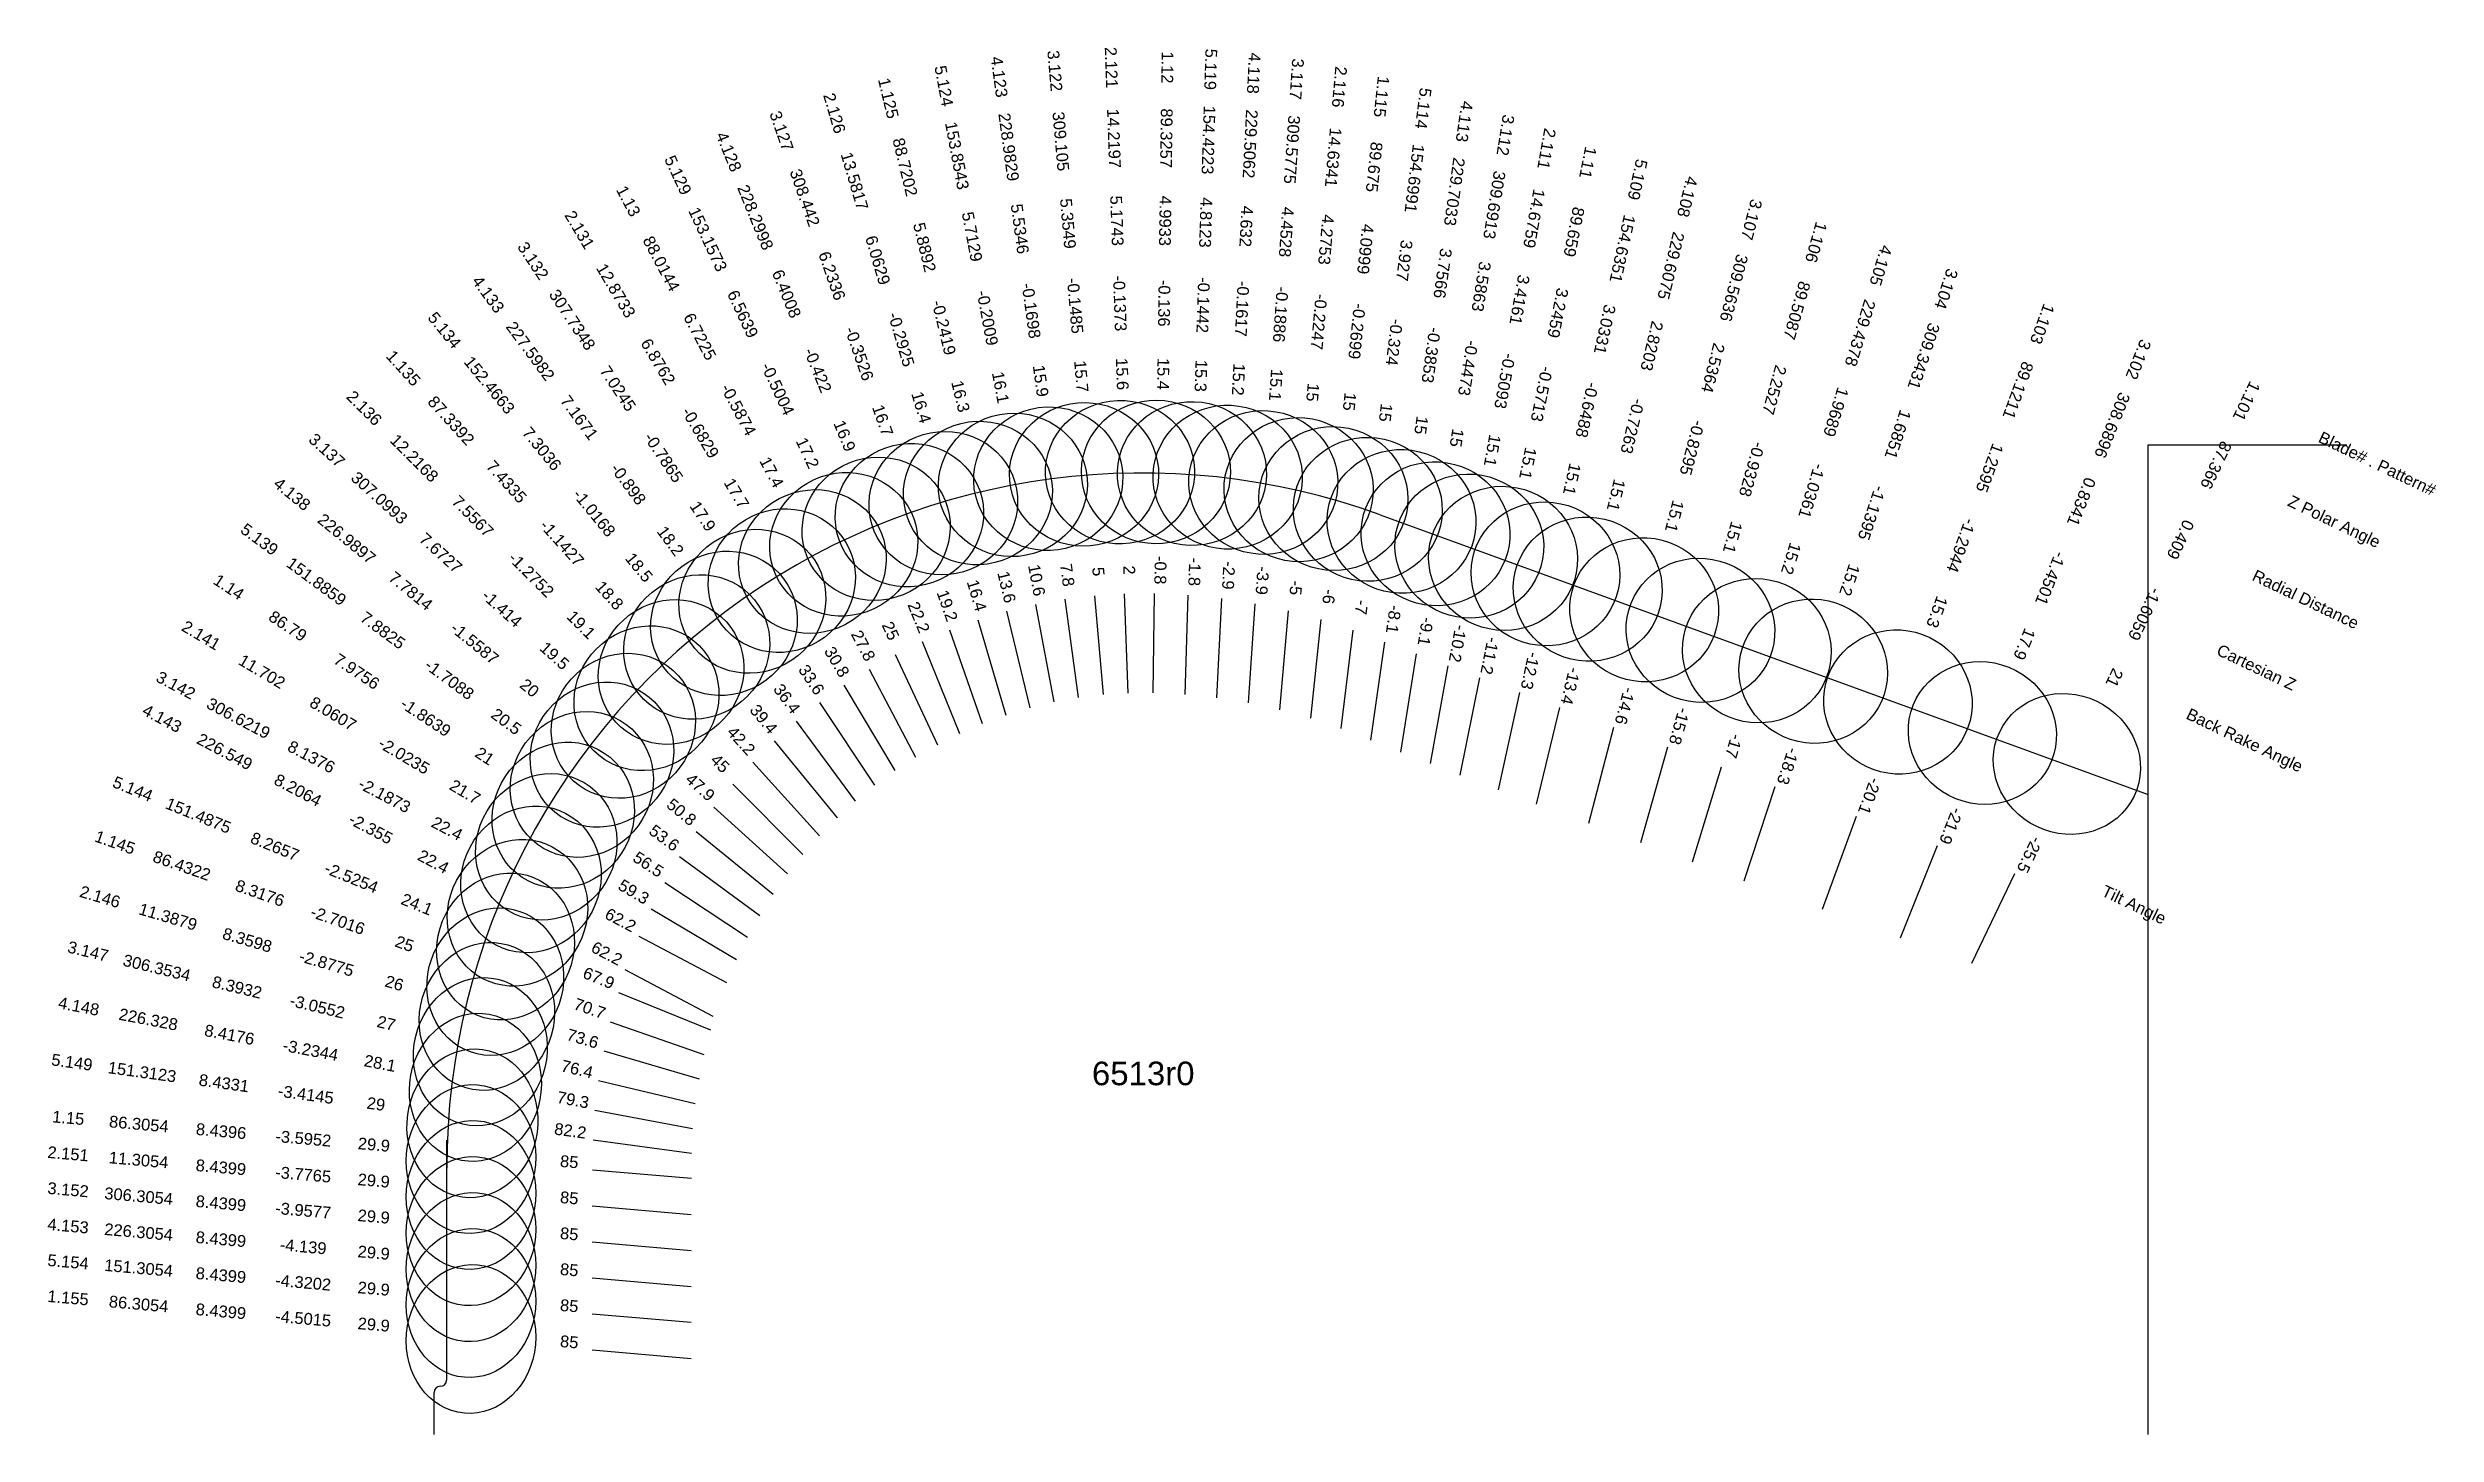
# Model space of a CAD drawing. Header units: inches. Extents: x -10.6 to 1.4, y -5 to 2.
import ezdxf
from ezdxf.enums import TextEntityAlignment as Align

# ---------------------------------------------------------------- set-up
doc = ezdxf.new("R2010")
doc.units = ezdxf.units.IN
doc.header["$MEASUREMENT"] = 0
for name, color, linetype, true_color in [('Blade_1', 30, 'Continuous', 0xff7f00), ('Blade_2', 7, 'Continuous', 0xcccc00), ('Blade_3', 7, 'Continuous', 0x00cc00), ('Blade_4', 7, 'Continuous', 0x00cccc), ('Blade_5', 7, 'Continuous', 0x0066cc)]:
    doc.layers.add(name, color=color, linetype=linetype, true_color=true_color)
doc.styles.get("Standard").update_dxf_attribs({"font": 'arial.ttf'})

msp = doc.modelspace()

# ---------------------------------------------------------------- linework, layer by layer
for p, q in [((0, 0), (1, 0)), ((0, -4.981), (0, 0)), ((-3.865, -0.352), (0, -1.759)), ((-8.562, -4.708), (-8.562, -3.5)), ((-8.625, -4.981), (-8.625, -4.77))]:
    msp.add_line(p, q)
for centre, radius, start, end in [((-5.062, -3.641), 3.5, 70, 180), ((-8.594, -4.77), 0.0313, 90, 180), ((-8.594, -4.708), 0.0313, 270, 0)]:
    msp.add_arc(centre, radius, start, end)
at = {"layer": 'Blade_1'}
for p, q in [((-5.745, -0.837), (-5.628, -1.323)), ((-5.002, -0.748), (-5.009, -1.248)), ((-4.164, -0.879), (-4.216, -1.376)), ((-6.436, -1.129), (-6.203, -1.571)), ((-3.365, -1.172), (-3.463, -1.662)), ((-2.419, -1.522), (-2.555, -2.003)), ((-7.022, -1.597), (-6.686, -1.967)), ((-1.47, -1.87), (-1.641, -2.339)), ((-0.673, -2.159), (-0.888, -2.61)), ((-7.465, -2.202), (-7.048, -2.478)), ((-7.74, -2.904), (-7.268, -3.069)), ((-7.829, -3.649), (-7.331, -3.692)), ((-7.83, -4.555), (-7.332, -4.599))]:
    msp.add_line(p, q, dxfattribs=at)
for centre, major_axis, ratio in [((-5.889, -0.242), (0.365, 0.088), 0.960025), ((-4.993, -0.136), (0.375, -0.005), 0.964088), ((-4.1, -0.27), (0.373, -0.039), 0.965809), ((-6.722, -0.587), (0.332, 0.175), 0.954118), ((-3.246, -0.571), (0.368, -0.073), 0.965641), ((-2.253, -0.933), (0.361, -0.102), 0.965353), ((-7.433, -1.143), (0.278, 0.252), 0.946639), ((-1.259, -1.294), (0.352, -0.129), 0.964652), ((-0.409, -1.606), (0.338, -0.162), 0.933583), ((-7.976, -1.864), (0.207, 0.313), 0.933655), ((-8.318, -2.702), (0.124, 0.354), 0.906439), ((-8.44, -3.595), (0.033, 0.374), 0.867046), ((-8.44, -4.501), (0.033, 0.374), 0.867046)]:
    msp.add_ellipse(centre, major_axis=major_axis, ratio=ratio, dxfattribs=at)
at = {"layer": 'Blade_2'}
for p, q in [((-5.153, -0.749), (-5.135, -1.249)), ((-4.328, -0.835), (-4.372, -1.333)), ((-5.89, -0.88), (-5.749, -1.36)), ((-3.524, -1.112), (-3.613, -1.604)), ((-6.563, -1.209), (-6.307, -1.639)), ((-7.123, -1.708), (-6.77, -2.062)), ((-7.534, -2.336), (-7.104, -2.591)), ((-7.772, -3.05), (-7.292, -3.191)), ((-7.83, -3.83), (-7.332, -3.874))]:
    msp.add_line(p, q, dxfattribs=at)
for centre, major_axis, ratio in [((-5.174, -0.137), (0.375, 0.013), 0.963205), ((-4.275, -0.225), (0.374, -0.032), 0.965834), ((-6.063, -0.293), (0.36, 0.106), 0.959078), ((-3.416, -0.509), (0.369, -0.066), 0.965681), ((-6.876, -0.683), (0.322, 0.192), 0.952564), ((-7.557, -1.275), (0.265, 0.265), 0.944958), ((-8.061, -2.023), (0.191, 0.323), 0.929221), ((-8.36, -2.877), (0.106, 0.36), 0.898933), ((-8.44, -3.776), (0.033, 0.374), 0.867046)]:
    msp.add_ellipse(centre, major_axis=major_axis, ratio=ratio, dxfattribs=at)
at = {"layer": 'Blade_3'}
for p, q in [((-5.302, -0.759), (-5.259, -1.257)), ((-4.495, -0.8), (-4.529, -1.299)), ((-6.032, -0.931), (-5.867, -1.403)), ((-3.684, -1.052), (-3.763, -1.546)), ((-6.686, -1.297), (-6.409, -1.713)), ((-2.691, -1.422), (-2.816, -1.906)), ((-1.878, -1.721), (-2.035, -2.196)), ((-7.218, -1.824), (-6.847, -2.159)), ((-1.062, -2.019), (-1.248, -2.483)), ((-7.596, -2.473), (-7.154, -2.707)), ((-7.798, -3.199), (-7.312, -3.316)), ((-7.83, -4.011), (-7.332, -4.055))]:
    msp.add_line(p, q, dxfattribs=at)
for centre, major_axis, ratio in [((-5.355, -0.148), (0.374, 0.032), 0.962782), ((-4.453, -0.189), (0.374, -0.026), 0.965404), ((-6.234, -0.353), (0.354, 0.124), 0.957616), ((-3.586, -0.447), (0.37, -0.06), 0.965718), ((-7.024, -0.787), (0.312, 0.208), 0.951521), ((-2.536, -0.83), (0.363, -0.094), 0.965454), ((-1.685, -1.139), (0.356, -0.118), 0.965045), ((-7.673, -1.414), (0.251, 0.278), 0.942669), ((-0.834, -1.45), (0.348, -0.14), 0.951343), ((-8.138, -2.187), (0.175, 0.332), 0.924647), ((-8.393, -3.055), (0.088, 0.365), 0.89115), ((-8.44, -3.958), (0.033, 0.374), 0.867046)]:
    msp.add_ellipse(centre, major_axis=major_axis, ratio=ratio, dxfattribs=at)
at = {"layer": 'Blade_4'}
for p, q in [((-5.451, -0.777), (-5.384, -1.272)), ((-4.663, -0.773), (-4.688, -1.273)), ((-6.17, -0.989), (-5.981, -1.452)), ((-3.843, -0.992), (-3.913, -1.487)), ((-2.962, -1.322), (-3.079, -1.808)), ((-6.803, -1.391), (-6.506, -1.793)), ((-2.148, -1.622), (-2.294, -2.1)), ((-7.307, -1.946), (-6.92, -2.262)), ((-7.665, -2.641), (-7.223, -2.875)), ((-7.816, -3.349), (-7.325, -3.442)), ((-7.83, -4.193), (-7.332, -4.236))]:
    msp.add_line(p, q, dxfattribs=at)
for centre, major_axis, ratio in [((-5.535, -0.17), (0.372, 0.051), 0.961876), ((-4.632, -0.162), (0.375, -0.019), 0.96497), ((-3.757, -0.385), (0.371, -0.053), 0.965751), ((-6.401, -0.422), (0.347, 0.142), 0.956638), ((-2.82, -0.726), (0.365, -0.087), 0.965535), ((-7.167, -0.898), (0.302, 0.223), 0.94992), ((-1.969, -1.036), (0.359, -0.11), 0.965222), ((-7.781, -1.559), (0.237, 0.29), 0.939736), ((-8.206, -2.355), (0.175, 0.332), 0.92464), ((-8.418, -3.234), (0.07, 0.368), 0.882274), ((-8.44, -4.139), (0.033, 0.374), 0.867046)]:
    msp.add_ellipse(centre, major_axis=major_axis, ratio=ratio, dxfattribs=at)
at = {"layer": 'Blade_5'}
for p, q in [((-5.6, -0.803), (-5.507, -1.294)), ((-4.832, -0.756), (-4.848, -1.256)), ((-4.002, -0.932), (-4.063, -1.428)), ((-6.305, -1.055), (-6.093, -1.509)), ((-3.164, -1.247), (-3.271, -1.736)), ((-6.915, -1.49), (-6.598, -1.877)), ((-7.39, -2.072), (-6.987, -2.369)), ((-7.698, -2.756), (-7.235, -2.944)), ((-7.826, -3.498), (-7.331, -3.566)), ((-7.83, -4.374), (-7.332, -4.417))]:
    msp.add_line(p, q, dxfattribs=at)
for centre, major_axis, ratio in [((-5.713, -0.201), (0.369, 0.069), 0.960957), ((-4.812, -0.144), (0.375, -0.012), 0.964531), ((-3.927, -0.324), (0.372, -0.046), 0.965781), ((-6.564, -0.5), (0.34, 0.159), 0.955129), ((-3.033, -0.649), (0.366, -0.08), 0.965592), ((-7.304, -1.017), (0.29, 0.238), 0.948294), ((-7.882, -1.709), (0.223, 0.302), 0.936731), ((-8.266, -2.525), (0.141, 0.347), 0.912957), ((-8.433, -3.415), (0.051, 0.372), 0.874769), ((-8.44, -4.32), (0.033, 0.374), 0.867046)]:
    msp.add_ellipse(centre, major_axis=major_axis, ratio=ratio, dxfattribs=at)

# ---------------------------------------------------------------- texts
for s, height, p in [('Blade# . Pattern#', 0.05937, (0.864, 0.044)), ('Z Polar Angle', 0.05937, (0.71, -0.277)), ('Radial Distance', 0.05937, (0.531, -0.652)), ('Cartesian Z', 0.05937, (0.352, -1.027)), ('Back Rake Angle', 0.05937, (0.199, -1.349)), ('Tilt Angle', 0.0594, (-0.227, -2.24))]:
    msp.add_text(s, height=height, rotation=334.4755).set_placement(p, align=Align.MIDDLE_LEFT)
msp.add_text('6513r0', height=0.1187).set_placement((-5.057, -3.164), align=Align.MIDDLE_CENTER)
at = {"layer": 'Blade_1'}
for s, rotation, p in [('1.12', 269.1968, (-4.965, 1.901)), ('1.125', 283.5791, (-6.368, 1.739)), ('1.115', 263.998, (-3.887, 1.756)), ('89.3257', 269.1968, (-4.97, 1.545)), ('88.7202', 283.5791, (-6.284, 1.392)), ('89.675', 263.998, (-3.924, 1.402)), ('1.11', 258.7519, (-2.848, 1.427)), ('1.13', 297.844, (-7.674, 1.214)), ('4.9933', 269.1968, (-4.976, 1.129)), ('5.8892', 283.5791, (-6.186, 0.988)), ('4.0999', 263.998, (-3.968, 0.989)), ('89.659', 258.7519, (-2.918, 1.078)), ('1.106', 254.2355, (-1.699, 1.028)), ('88.0144', 297.844, (-7.508, 0.899)), ('-0.2419', 283.5791, (-6.089, 0.584)), ('-0.136', 269.1968, (-4.981, 0.714)), ('3.2459', 258.7519, (-2.999, 0.67)), ('89.5087', 254.2355, (-1.796, 0.685)), ('6.7225', 297.844, (-7.314, 0.532)), ('-0.2699', 263.998, (-4.011, 0.575)), ('1.103', 249.9199, (-0.56, 0.619)), ('1.135', 312.1843, (-8.802, 0.367)), ('15.4', 269.1968, (-4.986, 0.358)), ('-0.5713', 258.7519, (-3.08, 0.262)), ('2.2527', 254.2355, (-1.909, 0.285)), ('89.1211', 249.9199, (-0.682, 0.285)), ('87.3392', 312.1843, (-8.562, 0.103)), ('-0.5874', 297.844, (-7.12, 0.164)), ('16.3', 283.5791, (-6.005, 0.238)), ('15', 263.998, (-4.048, 0.221)), ('1.101', 244.4755, (0.469, 0.233)), ('-0.9328', 254.2355, (-2.022, -0.115)), ('1.2595', 249.9199, (-0.825, -0.106)), ('87.366', 244.4755, (0.315, -0.089)), ('7.4335', 312.1843, (-8.283, -0.205)), ('17.4', 297.844, (-6.953, -0.151)), ('15.1', 258.7519, (-3.15, -0.087)), ('-1.1427', 312.1843, (-8.004, -0.513)), ('15.1', 254.2355, (-2.119, -0.458)), ('-1.2944', 249.9199, (-0.968, -0.496)), ('0.409', 244.4755, (0.136, -0.464)), ('-0.8', 269.1968, (-5, -0.63)), ('1.14', 326.5082, (-9.675, -0.74)), ('18.8', 312.1843, (-7.765, -0.777)), ('13.6', 283.5791, (-5.773, -0.722)), ('86.79', 326.5082, (-9.378, -0.936)), ('-6', 263.998, (-4.152, -0.761)), ('15.3', 249.9199, (-1.09, -0.831)), ('-1.6059', 244.4755, (-0.043, -0.839)), ('27.8', 297.844, (-6.492, -1.024)), ('7.9756', 326.5082, (-9.031, -1.165)), ('-11.2', 258.7519, (-3.342, -1.056)), ('21', 244.4755, (-0.196, -1.16)), ('-1.8639', 326.5082, (-8.684, -1.395)), ('42.2', 312.1843, (-7.102, -1.509)), ('-15.8', 254.2355, (-2.387, -1.408)), ('21', 326.5082, (-8.387, -1.591)), ('-20.1', 249.9199, (-1.429, -1.758)), ('1.145', 340.712, (-10.241, -2.029)), ('-25.5', 244.4755, (-0.622, -2.051)), ('86.4322', 340.712, (-9.905, -2.146)), ('56.5', 326.5082, (-7.564, -2.136)), ('8.3176', 340.712, (-9.512, -2.284)), ('-2.7016', 340.712, (-9.12, -2.421)), ('25', 340.712, (-8.784, -2.539)), ('70.7', 340.712, (-7.852, -2.865)), ('1.15', 354.9822, (-10.469, -3.417)), ('86.3054', 354.9822, (-10.114, -3.448)), ('8.4396', 354.9822, (-9.7, -3.484)), ('-3.5952', 354.9822, (-9.286, -3.521)), ('29.9', 354.9822, (-8.931, -3.552)), ('85', 354.9822, (-7.948, -3.638)), ('1.155', 354.9822, (-10.47, -4.323)), ('86.3054', 354.9822, (-10.115, -4.354)), ('8.4399', 354.9822, (-9.701, -4.391)), ('-4.5015', 354.9822, (-9.287, -4.427)), ('29.9', 354.9822, (-8.932, -4.458)), ('85', 354.9822, (-7.948, -4.545))]:
    msp.add_text(s, height=0.0594, rotation=rotation, dxfattribs=at).set_placement(p, align=Align.CENTER)
at = {"layer": 'Blade_2'}
for s, rotation, p in [('2.121', 272.0365, (-5.247, 1.899)), ('2.116', 265.0374, (-4.099, 1.805)), ('2.126', 286.413, (-6.639, 1.662)), ('14.2197', 272.0365, (-5.234, 1.543)), ('14.6341', 265.0374, (-4.13, 1.45)), ('2.111', 259.8099, (-3.056, 1.496)), ('13.5817', 286.413, (-6.538, 1.32)), ('5.1743', 272.0365, (-5.219, 1.128)), ('14.6759', 259.8099, (-3.119, 1.145)), ('2.131', 300.7753, (-7.919, 1.068)), ('4.2753', 265.0374, (-4.166, 1.036)), ('6.0629', 286.413, (-6.421, 0.922)), ('12.8733', 300.7753, (-7.736, 0.762)), ('-0.1373', 272.0365, (-5.204, 0.712)), ('3.4161', 259.8099, (-3.192, 0.736)), ('-0.2247', 265.0374, (-4.202, 0.622)), ('-0.2925', 286.413, (-6.303, 0.523)), ('6.8762', 300.7753, (-7.524, 0.404)), ('15.6', 272.0365, (-5.192, 0.356)), ('-0.5093', 259.8099, (-3.266, 0.327)), ('2.136', 315.0092, (-8.998, 0.165)), ('16.4', 286.413, (-6.202, 0.181)), ('15', 265.0374, (-4.233, 0.267)), ('-0.6829', 300.7753, (-7.311, 0.047)), ('12.2168', 315.0092, (-8.746, -0.087)), ('15.1', 259.8099, (-3.329, -0.023)), ('17.7', 300.7753, (-7.129, -0.259)), ('7.5567', 315.0092, (-8.452, -0.38)), ('-1.2752', 315.0092, (-8.158, -0.674)), ('16.4', 286.413, (-5.923, -0.766)), ('2', 272.0365, (-5.157, -0.631)), ('-5', 265.0374, (-4.318, -0.717)), ('19.1', 315.0092, (-7.906, -0.926)), ('2.141', 329.3316, (-9.813, -0.984)), ('-10.2', 259.8099, (-3.503, -0.995)), ('11.702', 329.3316, (-9.507, -1.166)), ('30.8', 300.7753, (-6.624, -1.107)), ('8.0607', 329.3316, (-9.149, -1.378)), ('-2.0235', 329.3316, (-8.792, -1.59)), ('45', 315.0092, (-7.207, -1.624)), ('21.7', 329.3316, (-8.485, -1.772)), ('2.146', 343.6291, (-10.315, -2.303)), ('59.3', 329.3316, (-7.636, -2.275)), ('11.3879', 343.6291, (-9.973, -2.404)), ('8.3598', 343.6291, (-9.574, -2.521)), ('-2.8775', 343.6291, (-9.175, -2.638)), ('26', 343.6291, (-8.834, -2.738)), ('73.6', 343.6291, (-7.886, -3.017)), ('2.151', 354.9822, (-10.47, -3.598)), ('11.3054', 354.9822, (-10.115, -3.629)), ('8.4399', 354.9822, (-9.701, -3.666)), ('-3.7765', 354.9822, (-9.287, -3.702)), ('29.9', 354.9822, (-8.932, -3.733)), ('85', 354.9822, (-7.948, -3.82))]:
    msp.add_text(s, height=0.0594, rotation=rotation, dxfattribs=at).set_placement(p, align=Align.CENTER)
at = {"layer": 'Blade_3'}
for s, rotation, p in [('3.122', 274.9698, (-5.531, 1.881)), ('3.117', 266.0813, (-4.314, 1.844)), ('3.127', 289.2496, (-6.905, 1.571)), ('309.105', 274.9698, (-5.501, 1.526)), ('309.5775', 266.0813, (-4.338, 1.489)), ('3.112', 260.8628, (-3.263, 1.564)), ('308.442', 289.2496, (-6.788, 1.235)), ('309.6913', 260.8628, (-3.319, 1.213)), ('5.3549', 274.9698, (-5.465, 1.112)), ('3.107', 255.424, (-2.024, 1.142)), ('4.4528', 266.0813, (-4.366, 1.074)), ('3.132', 303.6022, (-8.152, 0.911)), ('6.2336', 289.2496, (-6.651, 0.842)), ('3.5863', 260.8628, (-3.385, 0.802)), ('309.5636', 255.424, (-2.113, 0.798)), ('3.104', 251.6733, (-1.044, 0.795)), ('307.7348', 303.6022, (-7.955, 0.614)), ('-0.1485', 274.9698, (-5.429, 0.698)), ('-0.1886', 266.0813, (-4.395, 0.659)), ('309.3431', 251.6733, (-1.157, 0.456)), ('-0.3526', 289.2496, (-6.514, 0.45)), ('-0.4473', 260.8628, (-3.451, 0.392)), ('2.5364', 255.424, (-2.218, 0.395)), ('3.102', 248.1444, (-0.076, 0.441)), ('7.0245', 303.6022, (-7.725, 0.268)), ('15.7', 274.9698, (-5.398, 0.343)), ('15.1', 266.0813, (-4.419, 0.304)), ('308.6896', 248.1444, (-0.208, 0.11)), ('16.7', 289.2496, (-6.396, 0.114)), ('-0.8295', 255.424, (-2.323, -0.007)), ('1.6851', 251.6733, (-1.287, 0.062)), ('3.137', 317.9352, (-9.185, -0.049)), ('-0.7865', 303.6022, (-7.495, -0.079)), ('15', 260.8628, (-3.508, 0.04)), ('307.0993', 317.9352, (-8.921, -0.288)), ('-1.1395', 251.6733, (-1.418, -0.333)), ('0.8341', 248.1444, (-0.363, -0.275)), ('17.9', 303.6022, (-7.298, -0.375)), ('15.1', 255.424, (-2.412, -0.352)), ('7.6727', 317.9352, (-8.612, -0.566)), ('15.2', 251.6733, (-1.53, -0.671)), ('-1.4501', 248.1444, (-0.518, -0.661)), ('5', 274.9698, (-5.312, -0.64)), ('-3.9', 266.0813, (-4.487, -0.681)), ('-1.414', 317.9352, (-8.304, -0.845)), ('19.2', 289.2496, (-6.071, -0.819)), ('-9.1', 260.8628, (-3.665, -0.935)), ('17.9', 248.1444, (-0.65, -0.992)), ('19.5', 317.9352, (-8.039, -1.083)), ('3.142', 332.1532, (-9.939, -1.236)), ('33.6', 303.6022, (-6.751, -1.198)), ('306.6219', 332.1532, (-9.624, -1.402)), ('-14.6', 255.424, (-2.661, -1.307)), ('8.1376', 332.1532, (-9.257, -1.596)), ('-18.3', 251.6733, (-1.84, -1.608)), ('47.9', 317.9352, (-7.306, -1.745)), ('-2.1873', 332.1532, (-8.889, -1.79)), ('22.4', 332.1532, (-8.574, -1.957)), ('-21.9', 248.1444, (-1.018, -1.908)), ('62.2', 332.1532, (-7.701, -2.418)), ('3.147', 346.4443, (-10.374, -2.578)), ('306.3534', 346.4443, (-10.028, -2.661)), ('8.3932', 346.4443, (-9.624, -2.759)), ('-3.0552', 346.4443, (-9.22, -2.856)), ('27', 346.4443, (-8.873, -2.94)), ('76.4', 346.4443, (-7.913, -3.171)), ('3.152', 354.9822, (-10.47, -3.779)), ('306.3054', 354.9822, (-10.115, -3.811)), ('8.4399', 354.9822, (-9.701, -3.847)), ('-3.9577', 354.9822, (-9.287, -3.883)), ('29.9', 354.9822, (-8.932, -3.914)), ('85', 354.9822, (-7.948, -4.001))]:
    msp.add_text(s, height=0.0594, rotation=rotation, dxfattribs=at).set_placement(p, align=Align.CENTER)
at = {"layer": 'Blade_4'}
for s, rotation, p in [('4.123', 277.8074, (-5.811, 1.849)), ('4.118', 267.1224, (-4.53, 1.873)), ('229.5062', 267.1224, (-4.548, 1.517)), ('4.113', 261.9113, (-3.47, 1.632)), ('4.128', 292.1814, (-7.17, 1.465)), ('228.9829', 277.8074, (-5.763, 1.496)), ('229.7033', 261.9113, (-3.52, 1.279)), ('4.108', 256.5754, (-2.347, 1.256)), ('228.2998', 292.1814, (-7.036, 1.135)), ('5.5346', 277.8074, (-5.707, 1.084)), ('4.632', 267.1224, (-4.568, 1.102)), ('3.7566', 261.9113, (-3.579, 0.868)), ('229.6075', 256.5754, (-2.43, 0.909)), ('4.105', 252.994, (-1.373, 0.912)), ('6.4008', 292.1814, (-6.879, 0.75)), ('4.133', 306.4306, (-8.377, 0.741)), ('-0.1698', 277.8074, (-5.65, 0.672)), ('-0.1617', 267.1224, (-4.589, 0.687)), ('229.4378', 252.994, (-1.477, 0.572)), ('227.5982', 306.4306, (-8.165, 0.455)), ('2.8203', 256.5754, (-2.526, 0.505)), ('-0.3853', 261.9113, (-3.637, 0.456)), ('-0.422', 292.1814, (-6.722, 0.365)), ('15.9', 277.8074, (-5.602, 0.319)), ('15.2', 267.1224, (-4.607, 0.331)), ('7.1671', 306.4306, (-7.919, 0.12)), ('1.9689', 252.994, (-1.599, 0.174)), ('16.9', 292.1814, (-6.587, 0.035)), ('15', 261.9113, (-3.687, 0.103)), ('-0.7263', 256.5754, (-2.623, 0.101)), ('-0.898', 306.4306, (-7.672, -0.214)), ('-1.0361', 252.994, (-1.72, -0.223)), ('4.138', 320.7609, (-9.359, -0.27)), ('15.1', 256.5754, (-2.706, -0.246)), ('226.9897', 320.7609, (-9.084, -0.495)), ('18.2', 306.4306, (-7.46, -0.501)), ('7.8', 277.8074, (-5.468, -0.659)), ('-2.9', 267.1224, (-4.657, -0.655)), ('15.2', 252.994, (-1.825, -0.564)), ('7.7814', 320.7609, (-8.762, -0.758)), ('22.2', 292.1814, (-6.214, -0.879)), ('-8.1', 261.9113, (-3.826, -0.874)), ('-1.5587', 320.7609, (-8.44, -1.021)), ('20', 320.7609, (-8.164, -1.246)), ('-13.4', 256.5754, (-2.935, -1.207)), ('4.143', 332.1545, (-10.008, -1.403)), ('36.4', 306.4306, (-6.874, -1.295)), ('226.549', 332.1545, (-9.693, -1.57)), ('-17', 252.994, (-2.113, -1.508)), ('8.2064', 332.1545, (-9.325, -1.764)), ('50.8', 320.7609, (-7.399, -1.871)), ('-2.355', 332.1545, (-8.958, -1.958)), ('22.4', 332.1545, (-8.643, -2.124)), ('62.2', 332.1545, (-7.77, -2.586)), ('4.148', 349.2583, (-10.419, -2.855)), ('226.328', 349.2583, (-10.069, -2.921)), ('8.4176', 349.2583, (-9.661, -2.998)), ('-3.2344', 349.2583, (-9.253, -3.076)), ('28.1', 349.2583, (-8.903, -3.142)), ('79.3', 349.2583, (-7.932, -3.326)), ('4.153', 354.9822, (-10.47, -3.961)), ('226.3054', 354.9822, (-10.115, -3.992)), ('8.4399', 354.9822, (-9.701, -4.028)), ('-4.139', 354.9822, (-9.287, -4.065)), ('29.9', 354.9822, (-8.932, -4.096)), ('85', 354.9822, (-7.948, -4.182))]:
    msp.add_text(s, height=0.0594, rotation=rotation, dxfattribs=at).set_placement(p, align=Align.CENTER)
at = {"layer": 'Blade_5'}
for s, rotation, p in [('5.119', 268.1608, (-4.747, 1.892)), ('5.124', 280.6437, (-6.089, 1.802)), ('154.4223', 268.1608, (-4.758, 1.536)), ('5.114', 262.956, (-3.677, 1.698)), ('153.8543', 280.6437, (-6.023, 1.451)), ('5.129', 295.0149, (-7.425, 1.346)), ('154.6991', 262.956, (-3.721, 1.345)), ('5.109', 257.6696, (-2.598, 1.342)), ('4.8123', 268.1608, (-4.772, 1.121)), ('153.1573', 295.0149, (-7.275, 1.023)), ('5.7129', 280.6437, (-5.947, 1.043)), ('154.6351', 257.6696, (-2.674, 0.994)), ('3.927', 262.956, (-3.772, 0.932)), ('-0.1442', 268.1608, (-4.785, 0.705)), ('6.5639', 295.0149, (-7.099, 0.647)), ('-0.2009', 280.6437, (-5.87, 0.634)), ('5.134', 309.3583, (-8.596, 0.559)), ('-0.324', 262.956, (-3.823, 0.52)), ('3.0331', 257.6696, (-2.763, 0.588)), ('152.4663', 309.3583, (-8.37, 0.283)), ('-0.5004', 295.0149, (-6.923, 0.27)), ('16.1', 280.6437, (-5.804, 0.284)), ('15.3', 268.1608, (-4.796, 0.349)), ('-0.6488', 257.6696, (-2.852, 0.182)), ('15', 262.956, (-3.866, 0.166)), ('7.3036', 309.3583, (-8.106, -0.038)), ('17.2', 295.0149, (-6.773, -0.053)), ('15.1', 257.6696, (-2.928, -0.166)), ('-1.0168', 309.3583, (-7.843, -0.36)), ('5.139', 323.585, (-9.522, -0.499)), ('151.8859', 323.585, (-9.235, -0.711)), ('18.5', 309.3583, (-7.617, -0.635)), ('-1.8', 268.1608, (-4.828, -0.638)), ('10.6', 280.6437, (-5.622, -0.686)), ('7.8825', 323.585, (-8.901, -0.957)), ('-7', 262.956, (-3.988, -0.814)), ('25', 295.0149, (-6.355, -0.948)), ('-12.3', 257.6696, (-3.138, -1.131)), ('-1.7088', 323.585, (-8.566, -1.204)), ('39.4', 309.3583, (-6.99, -1.399)), ('20.5', 323.585, (-8.28, -1.416)), ('5.144', 337.8941, (-10.153, -1.759)), ('151.4875', 337.8941, (-9.823, -1.893)), ('53.6', 323.585, (-7.485, -2.002)), ('8.2657', 337.8941, (-9.438, -2.049)), ('-2.5254', 337.8941, (-9.053, -2.206)), ('24.1', 337.8941, (-8.723, -2.34)), ('67.9', 337.8941, (-7.808, -2.711)), ('5.149', 352.1709, (-10.452, -3.137)), ('151.3123', 352.1709, (-10.099, -3.186)), ('8.4331', 352.1709, (-9.687, -3.242)), ('-3.4145', 352.1709, (-9.275, -3.299)), ('29', 352.1709, (-8.922, -3.347)), ('82.2', 352.1709, (-7.944, -3.482)), ('5.154', 354.9822, (-10.47, -4.142)), ('151.3054', 354.9822, (-10.115, -4.173)), ('8.4399', 354.9822, (-9.701, -4.209)), ('-4.3202', 354.9822, (-9.287, -4.246)), ('29.9', 354.9822, (-8.932, -4.277)), ('85', 354.9822, (-7.948, -4.363))]:
    msp.add_text(s, height=0.0594, rotation=rotation, dxfattribs=at).set_placement(p, align=Align.CENTER)

doc.saveas('drawing.dxf')
